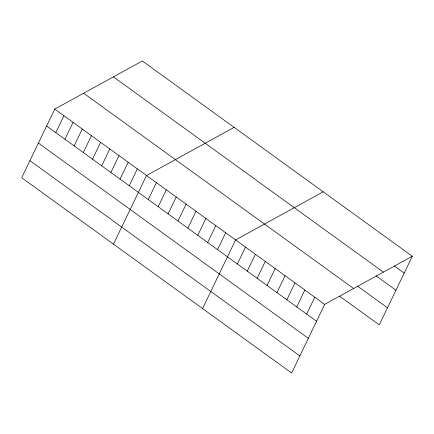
<?xml version="1.0" encoding="UTF-8"?>
<svg xmlns="http://www.w3.org/2000/svg" width="434" height="434" viewBox="0 0 434 434"><rect width="100%" height="100%" fill="white"/><g stroke="black" fill="none" stroke-linecap="round" stroke-linejoin="round"><path stroke-width="0.65" d="M54.733 109.113L21.7 177.75L291.643 373.012L324.675 304.375L412.3 256.25L142.357 60.988L54.733 109.113L324.675 304.375M55.791 132.625L63.912 115.753M64.964 139.265L73.086 122.388M74.143 145.905L82.265 129.028M83.323 152.546L91.444 135.668M92.502 159.186L100.623 142.309M101.681 165.821L109.802 148.943M110.854 172.461L118.981 155.584M120.034 179.101L128.155 162.224M129.213 185.741L137.334 168.864M113.48 244.136L146.513 175.499L234.138 127.379M148.287 199.537L156.414 182.66M158.188 206.698L166.309 189.821M168.083 213.859L176.209 196.982M177.983 221.014L186.105 204.137M187.879 228.175L196.005 211.298M197.779 235.337L205.9 218.459M207.674 242.498L215.801 225.62M217.575 249.653L225.696 232.776M202.564 308.574L235.597 239.937L323.216 191.817M237.371 263.975L245.492 247.098M247.266 271.136L255.393 254.259M257.167 278.292L265.288 261.414M267.062 285.453L275.189 268.575M276.963 292.614L285.084 275.736M286.858 299.775L294.984 282.897M296.758 306.93L304.88 290.053M306.654 314.091L314.78 297.214M412.3 256.25L379.267 324.887L339.676 296.248M394.278 265.971L404.179 273.127M113.442 76.872L383.385 272.134M376.164 275.888L395.96 290.21M357.795 286.326L387.486 307.809M83.648 93.234L353.591 288.496M46.612 125.99L316.554 321.252M38.387 143.068L308.335 338.33M29.919 160.667L299.861 355.929"/></g></svg>
